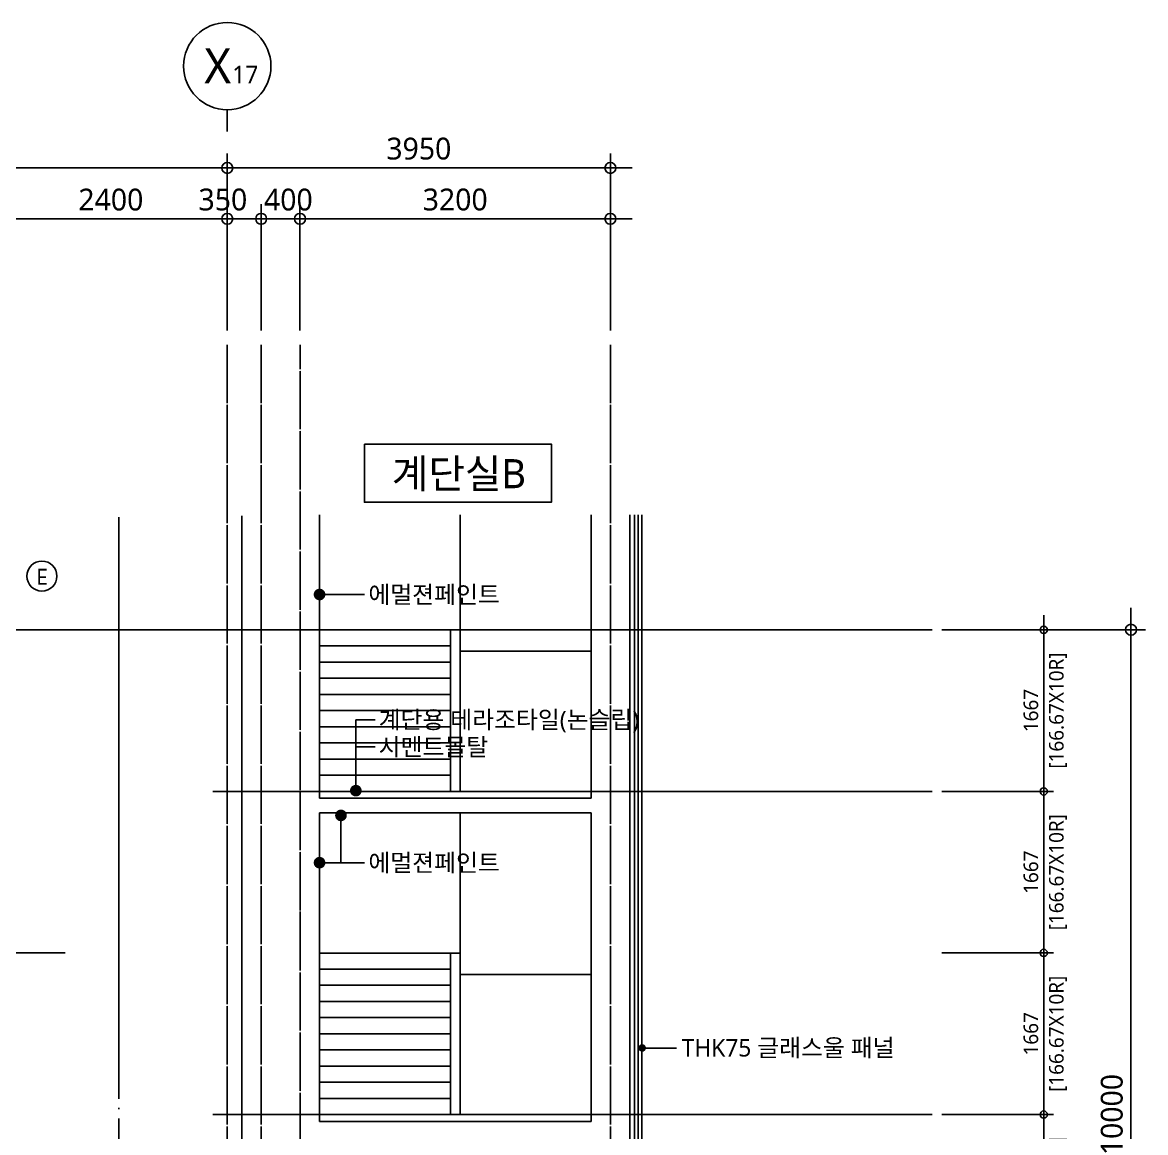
# Model space of a CAD drawing. Header units: millimetres. Extents: x 81033 to 452328, y -17390 to 42241.
# Drawn here: x 350820 to 362398, y 29159 to 40607 of the extents above; entities that cross this region are included whole.
import ezdxf
from ezdxf.enums import TextEntityAlignment as Align

# ---------------------------------------------------------------- set-up
doc = ezdxf.new("R2010")
doc.units = ezdxf.units.MM
doc.header["$LTSCALE"] = 100
doc.header["$MEASUREMENT"] = 0
doc.header["$PDSIZE"] = -10
doc.linetypes.add('CEN', pattern=[62, 60, -1, 0, -1])
doc.layers.get('0').update_dxf_attribs({"linetype": 'CONTINUOUS'})
doc.layers.get('Defpoints').update_dxf_attribs({"color": 171, "linetype": 'CONTINUOUS'})
for name, color, linetype in [('A-SYM', 7, 'CONTINUOUS'), ('CEN(ST)', 1, 'CEN'), ('CON', 2, 'CONTINUOUS'), ('FIN', 8, 'CONTINUOUS'), ('FIN(패널-T75 글라스울)', 6, 'CONTINUOUS'), ('INS', 251, 'BATTING'), ('LED', 7, 'CONTINUOUS'), ('NDIM', 7, 'CONTINUOUS'), ('SYM(AXIS)', 7, 'CONTINUOUS'), ('TEXT(AXIS)', 2, 'CONTINUOUS'), ('TEXT(MIN)', 7, 'CONTINUOUS'), ('TEXT(NOTE小)', 1, 'CONTINUOUS'), ('TEXT(실명)', 3, 'CONTINUOUS')]:
    doc.layers.add(name, color=color, linetype=linetype)
doc.styles.add('CGS', font='cgse', dxfattribs={"bigfont": 'cgs'})
doc.styles.add('나눔바른고딕', font='NanumBarunGothic.ttf')
doc.linetypes.add('BATTING', pattern='A,0.0001,-0.1,[134,ltypeshp.shx,S=0.1,R=0,X=-0.1,Y=0],-0.2,[134,ltypeshp.shx,S=0.1,R=180,X=0.1,Y=0],-0.1', length=0.4001)
doc.dimstyles.new('NDIM 1200', dxfattribs={"dimscale": 75, "dimtxt": 3, "dimasz": 1, "dimexe": 2, "dimexo": 2, "dimgap": 1, "dimtad": 1, "dimdec": 0, "dimdsep": 46, "dimtxsty": 'CGS', "dimblk": 'DOT0', "dimcen": 1, "dimdle": 8, "dimclrd": 256, "dimclre": 256, "dimclrt": 256, "dimadec": 0, "dimazin": 0, "dimtfac": 1, "dimtdec": 0, "dimtix": 1, "dimtmove": 2, "dimatfit": 3, "dimldrblk": 'DOT0', "dimfxl": 1, "dimtolj": 1, "dimtzin": 0, "dimlwd": -1, "dimlwe": -1, "dimarcsym": 0})

# ---------------------------------------------------------------- blocks, each defined once
blk = doc.blocks.new('DOT0')
blk.add_line((-3, 0), (3, 0))
at = {"color": 6}
blk.add_circle((0, 0), 0.75, dxfattribs=at)
blk = doc.blocks.new('*D1029')
at = {"layer": 'Defpoints', "color": 0, "ltscale": 0.4, "transparency": 16777216}
for p in [(360198, 31011), (360198, 29344), (361348, 29344)]:
    blk.add_point(p, dxfattribs=at)
at = {"layer": 'NDIM', "ltscale": 0.4, "transparency": 16777216}
for p, q in [((360298, 31011), (361448, 31011)), ((361348, 30961), (361348, 29394)), ((360298, 29344), (361448, 29344))]:
    blk.add_line(p, q, dxfattribs=at)
at = {"layer": 'NDIM', "ltscale": 0.4, "transparency": 16777216, "xscale": 50, "yscale": 50, "zscale": 50}
for p, rotation in [((361348, 31011), 90), ((361348, 29344), 270)]:
    blk.add_blockref('DOT0', p, dxfattribs=dict(at, rotation=rotation))
at = {"layer": 'NDIM', "ltscale": 0.4, "transparency": 16777216, "char_height": 150, "attachment_point": 5, "rotation": 90, "style": '나눔바른고딕'}
for s, insert in [('\\A1;[166.67X10R]', (361495, 30177)), ('\\A1;1667', (361217, 30177))]:
    blk.add_mtext(s, dxfattribs=dict(at, insert=insert))
blk = doc.blocks.new('*D1030')
at = {"layer": 'Defpoints', "color": 0, "ltscale": 0.4, "transparency": 16777216}
for p in [(360198, 34344), (360198, 32677), (361348, 32677)]:
    blk.add_point(p, dxfattribs=at)
at = {"layer": 'NDIM', "ltscale": 0.4, "transparency": 16777216}
for p, q in [((360298, 34344), (361448, 34344)), ((361348, 34294), (361348, 32727)), ((360298, 32677), (361448, 32677))]:
    blk.add_line(p, q, dxfattribs=at)
at = {"layer": 'NDIM', "ltscale": 0.4, "transparency": 16777216, "xscale": 50, "yscale": 50, "zscale": 50}
for p, rotation in [((361348, 34344), 90), ((361348, 32677), 270)]:
    blk.add_blockref('DOT0', p, dxfattribs=dict(at, rotation=rotation))
at = {"layer": 'NDIM', "ltscale": 0.4, "transparency": 16777216, "char_height": 150, "attachment_point": 5, "rotation": 90, "style": '나눔바른고딕'}
for s, insert in [('\\A1;[166.67X10R]', (361495, 33511)), ('\\A1;1667', (361217, 33511))]:
    blk.add_mtext(s, dxfattribs=dict(at, insert=insert))
blk = doc.blocks.new('*D1031')
at = {"layer": 'Defpoints', "color": 0, "ltscale": 0.4, "transparency": 16777216}
for p in [(360198, 32677), (361348, 32677), (360198, 31011)]:
    blk.add_point(p, dxfattribs=at)
at = {"layer": 'NDIM', "ltscale": 0.4, "transparency": 16777216}
for p, q in [((360298, 32677), (361448, 32677)), ((361348, 31061), (361348, 32627)), ((360298, 31011), (361448, 31011))]:
    blk.add_line(p, q, dxfattribs=at)
at = {"layer": 'NDIM', "ltscale": 0.4, "transparency": 16777216, "xscale": 50, "yscale": 50, "zscale": 50}
for p, rotation in [((361348, 32677), 90), ((361348, 31011), 270)]:
    blk.add_blockref('DOT0', p, dxfattribs=dict(at, rotation=rotation))
at = {"layer": 'NDIM', "ltscale": 0.4, "transparency": 16777216, "char_height": 150, "attachment_point": 5, "rotation": 90, "style": '나눔바른고딕'}
for s, insert in [('\\A1;[166.67X10R]', (361495, 31844)), ('\\A1;1667', (361217, 31844))]:
    blk.add_mtext(s, dxfattribs=dict(at, insert=insert))
blk = doc.blocks.new('*D1032')
at = {"layer": 'Defpoints', "color": 0, "ltscale": 0.4, "transparency": 16777216}
for p in [(360198, 29344), (361348, 29344), (360198, 27677)]:
    blk.add_point(p, dxfattribs=at)
at = {"layer": 'NDIM', "ltscale": 0.4, "transparency": 16777216}
for p, q in [((360298, 29344), (361448, 29344)), ((361348, 27727), (361348, 29294)), ((360298, 27677), (361448, 27677))]:
    blk.add_line(p, q, dxfattribs=at)
at = {"layer": 'NDIM', "ltscale": 0.4, "transparency": 16777216, "xscale": 50, "yscale": 50, "zscale": 50}
for p, rotation in [((361348, 29344), 90), ((361348, 27677), 270)]:
    blk.add_blockref('DOT0', p, dxfattribs=dict(at, rotation=rotation))
at = {"layer": 'NDIM', "ltscale": 0.4, "transparency": 16777216, "char_height": 150, "attachment_point": 5, "rotation": 90, "style": '나눔바른고딕'}
for s, insert in [('\\A1;[166.67X10R]', (361495, 28511)), ('\\A1;1667', (361217, 28511))]:
    blk.add_mtext(s, dxfattribs=dict(at, insert=insert))
blk = doc.blocks.new('*D1041')
at = {"layer": 'Defpoints', "color": 0, "ltscale": 0.4, "transparency": 16777216}
for p in [(360198, 34344), (360198, 24344), (362248, 24344)]:
    blk.add_point(p, dxfattribs=at)
at = {"layer": 'NDIM', "ltscale": 0.4, "transparency": 16777216}
for p, q in [((360348, 34344), (362398, 34344)), ((362248, 34269), (362248, 24419)), ((360348, 24344), (362398, 24344))]:
    blk.add_line(p, q, dxfattribs=at)
at = {"layer": 'NDIM', "ltscale": 0.4, "transparency": 16777216, "xscale": 75, "yscale": 75, "zscale": 75}
for p, rotation in [((362248, 34344), 90), ((362248, 24344), 270)]:
    blk.add_blockref('DOT0', p, dxfattribs=dict(at, rotation=rotation))
at = {"layer": 'NDIM', "ltscale": 0.4, "transparency": 16777216, "insert": (362051, 29344), "char_height": 225, "attachment_point": 5, "rotation": 90, "style": '나눔바른고딕'}
blk.add_mtext('\\A1;10000', dxfattribs=at)
blk = doc.blocks.new('*D1111')
at = {"layer": 'Defpoints', "color": 0, "ltscale": 0.4, "transparency": 16777216}
for p in [(352931, 39107), (341931, 37282), (352931, 37282)]:
    blk.add_point(p, dxfattribs=at)
at = {"layer": 'NDIM', "ltscale": 0.4, "transparency": 16777216}
for p, q in [((341931, 37432), (341931, 39257)), ((352931, 37432), (352931, 39257)), ((342006, 39107), (352856, 39107))]:
    blk.add_line(p, q, dxfattribs=at)
at = {"layer": 'NDIM', "ltscale": 0.4, "transparency": 16777216, "xscale": 75, "yscale": 75, "zscale": 75, "rotation": 180}
blk.add_blockref('DOT0', (341931, 39107), dxfattribs=at)
at = {"layer": 'NDIM', "ltscale": 0.4, "transparency": 16777216, "xscale": 75, "yscale": 75, "zscale": 75}
blk.add_blockref('DOT0', (352931, 39107), dxfattribs=at)
at = {"layer": 'NDIM', "ltscale": 0.4, "transparency": 16777216, "insert": (347431, 39304), "char_height": 225, "attachment_point": 5, "style": '나눔바른고딕'}
blk.add_mtext('\\A1;11000', dxfattribs=at)
blk = doc.blocks.new('*D1113')
at = {"layer": 'Defpoints', "color": 0, "ltscale": 0.4, "transparency": 16777216}
for p in [(350531, 38582), (350531, 37282), (352931, 37282)]:
    blk.add_point(p, dxfattribs=at)
at = {"layer": 'NDIM', "ltscale": 0.4, "transparency": 16777216}
for p, q in [((350531, 37432), (350531, 38732)), ((352931, 37432), (352931, 38732)), ((352856, 38582), (350606, 38582))]:
    blk.add_line(p, q, dxfattribs=at)
at = {"layer": 'NDIM', "ltscale": 0.4, "transparency": 16777216, "xscale": 75, "yscale": 75, "zscale": 75, "rotation": 180}
blk.add_blockref('DOT0', (350531, 38582), dxfattribs=at)
at = {"layer": 'NDIM', "ltscale": 0.4, "transparency": 16777216, "xscale": 75, "yscale": 75, "zscale": 75}
blk.add_blockref('DOT0', (352931, 38582), dxfattribs=at)
at = {"layer": 'NDIM', "ltscale": 0.4, "transparency": 16777216, "insert": (351731, 38779), "char_height": 225, "attachment_point": 5, "style": '나눔바른고딕'}
blk.add_mtext('\\A1;2400', dxfattribs=at)
blk = doc.blocks.new('*D1114')
at = {"layer": 'Defpoints', "color": 0, "ltscale": 0.4, "transparency": 16777216}
for p in [(352931, 38582), (352931, 37282), (353281, 37282)]:
    blk.add_point(p, dxfattribs=at)
at = {"layer": 'NDIM', "ltscale": 0.4, "transparency": 16777216}
for p, q in [((352931, 37432), (352931, 38732)), ((353281, 37432), (353281, 38732)), ((353206, 38582), (353006, 38582))]:
    blk.add_line(p, q, dxfattribs=at)
at = {"layer": 'NDIM', "ltscale": 0.4, "transparency": 16777216, "xscale": 75, "yscale": 75, "zscale": 75, "rotation": 180}
blk.add_blockref('DOT0', (352931, 38582), dxfattribs=at)
at = {"layer": 'NDIM', "ltscale": 0.4, "transparency": 16777216, "xscale": 75, "yscale": 75, "zscale": 75}
blk.add_blockref('DOT0', (353281, 38582), dxfattribs=at)
at = {"layer": 'NDIM', "ltscale": 0.4, "transparency": 16777216, "insert": (352886, 38780), "char_height": 225, "attachment_point": 5, "style": '나눔바른고딕'}
blk.add_mtext('\\A1;350', dxfattribs=at)
blk = doc.blocks.new('*D1115')
at = {"layer": 'Defpoints', "color": 0, "ltscale": 0.4, "transparency": 16777216}
for p in [(353281, 38582), (353281, 37282), (353681, 37282)]:
    blk.add_point(p, dxfattribs=at)
at = {"layer": 'NDIM', "ltscale": 0.4, "transparency": 16777216}
for p, q in [((353281, 37432), (353281, 38732)), ((353681, 37432), (353681, 38732)), ((353606, 38582), (353356, 38582))]:
    blk.add_line(p, q, dxfattribs=at)
at = {"layer": 'NDIM', "ltscale": 0.4, "transparency": 16777216, "xscale": 75, "yscale": 75, "zscale": 75, "rotation": 180}
blk.add_blockref('DOT0', (353281, 38582), dxfattribs=at)
at = {"layer": 'NDIM', "ltscale": 0.4, "transparency": 16777216, "xscale": 75, "yscale": 75, "zscale": 75}
blk.add_blockref('DOT0', (353681, 38582), dxfattribs=at)
at = {"layer": 'NDIM', "ltscale": 0.4, "transparency": 16777216, "insert": (353561, 38779), "char_height": 225, "attachment_point": 5, "style": '나눔바른고딕'}
blk.add_mtext('\\A1;400', dxfattribs=at)
blk = doc.blocks.new('*D1116')
at = {"layer": 'Defpoints', "color": 0, "ltscale": 0.4, "transparency": 16777216}
for p in [(353681, 38582), (353681, 37282), (356881, 37282)]:
    blk.add_point(p, dxfattribs=at)
at = {"layer": 'NDIM', "ltscale": 0.4, "transparency": 16777216}
for p, q in [((353681, 37432), (353681, 38732)), ((356881, 37432), (356881, 38732)), ((356806, 38582), (353756, 38582))]:
    blk.add_line(p, q, dxfattribs=at)
at = {"layer": 'NDIM', "ltscale": 0.4, "transparency": 16777216, "xscale": 75, "yscale": 75, "zscale": 75, "rotation": 180}
blk.add_blockref('DOT0', (353681, 38582), dxfattribs=at)
at = {"layer": 'NDIM', "ltscale": 0.4, "transparency": 16777216, "xscale": 75, "yscale": 75, "zscale": 75}
blk.add_blockref('DOT0', (356881, 38582), dxfattribs=at)
at = {"layer": 'NDIM', "ltscale": 0.4, "transparency": 16777216, "insert": (355281, 38780), "char_height": 225, "attachment_point": 5, "style": '나눔바른고딕'}
blk.add_mtext('\\A1;3200', dxfattribs=at)
blk = doc.blocks.new('A$C2F20087E')
at = {"layer": 'SYM(AXIS)'}
blk.add_line((600, 0), (600, 300), dxfattribs=at)
blk.add_circle((600, 900), 600, dxfattribs=at)
blk = doc.blocks.new('*D1117')
at = {"layer": 'Defpoints', "color": 0, "ltscale": 0.4, "transparency": 16777216}
for p in [(356881, 39107), (352931, 37282), (356881, 37282)]:
    blk.add_point(p, dxfattribs=at)
at = {"layer": 'NDIM', "ltscale": 0.4, "transparency": 16777216}
for p, q in [((352931, 37432), (352931, 39257)), ((356881, 37432), (356881, 39257)), ((353006, 39107), (356806, 39107))]:
    blk.add_line(p, q, dxfattribs=at)
at = {"layer": 'NDIM', "ltscale": 0.4, "transparency": 16777216, "xscale": 75, "yscale": 75, "zscale": 75, "rotation": 180}
blk.add_blockref('DOT0', (352931, 39107), dxfattribs=at)
at = {"layer": 'NDIM', "ltscale": 0.4, "transparency": 16777216, "xscale": 75, "yscale": 75, "zscale": 75}
blk.add_blockref('DOT0', (356881, 39107), dxfattribs=at)
at = {"layer": 'NDIM', "ltscale": 0.4, "transparency": 16777216, "insert": (354906, 39305), "char_height": 225, "attachment_point": 5, "style": '나눔바른고딕'}
blk.add_mtext('\\A1;3950', dxfattribs=at)
blk = doc.blocks.new('E')
at = {"layer": 'TEXT(NOTE小)'}
blk.add_circle((287, -86), 155, dxfattribs=at)
at = {"layer": 'TEXT(NOTE小)', "style": '나눔바른고딕'}
blk.add_text('E', height=165, dxfattribs=at).set_placement((288, -79), align=Align.MIDDLE_CENTER)

msp = doc.modelspace()

# ---------------------------------------------------------------- hatches: boundary and pattern name
at = {"layer": 'LED', "ltscale": 10000}
h = msp.add_hatch(color=256, dxfattribs=at)
h.dxf.hatch_style = 1
edge = h.paths.add_edge_path()
edge.add_arc((357208.8, 30031.2), 39.3, -180, 180)

# ---------------------------------------------------------------- linework, layer by layer
at = {"ltscale": 10000}
msp.add_lwpolyline([(354345.8, 36258.9), (356273.2, 36258.9), (356273.2, 35658.9), (354345.8, 35658.9)], close=True, dxfattribs=at)
at = {"layer": 'A-SYM', "const_width": 30}
msp.add_lwpolyline([(357210.2, 30043, -1), (357210.2, 30013, -1)], format="xyb", close=True, dxfattribs=at)
at = {"layer": 'A-SYM'}
msp.add_lwpolyline([(357210.2, 30028), (357562.3, 30028)], dxfattribs=at)
at = {"layer": 'CEN(ST)', "ltscale": 0.1}
for p, q in [((352931.1, 37282.2), (352931.1, 14343.9)), ((353281.1, 37282.2), (353281.1, -4515.5)), ((353681.1, -4515.5), (353681.1, 37282.2)), ((356881.1, 37282.2), (356881.1, -4515.5))]:
    msp.add_line(p, q, dxfattribs=at)
at = {"layer": 'CEN(ST)'}
for p, q in [((351813.6, 35505.4, 0), (351813.6, 1343.9)), ((360198, 34343.9), (336308.6, 34343.9)), ((360198, 32677.2), (352781, 32677.2)), ((351261.1, 31013.9), (344433.5, 31013.9)), ((360198, 29343.9), (352781, 29343.9))]:
    msp.add_line(p, q, dxfattribs=at)
at = {"layer": 'CON', "ltscale": 1000}
for p, q in [((353081.1, 1243.9), (353081.1, 35517.8)), ((356681.1, 35527.7), (356681.1, 32607.2)), ((356681.1, 32457.2), (356681.1, 29273.9))]:
    msp.add_line(p, q, dxfattribs=at)
at = {"layer": 'CON', "ltscale": 0.1}
msp.add_line((357081.1, 14343.9), (357081.1, 35527.7), dxfattribs=at)
at = {"layer": 'CON', "ltscale": 10000}
for p, q in [((353881.1, 32607.2), (356681.1, 32607.2)), ((353881.1, 32457.2), (356681.1, 32457.2)), ((353881.1, 29273.9), (356681.1, 29273.9))]:
    msp.add_line(p, q, dxfattribs=at)
at = {"layer": 'CON', "ltscale": 1000}
for points in [[(353881.1, 32607.2), (353881.1, 35527.7)], [(353881.1, 29273.9), (353881.1, 32457.2)]]:
    msp.add_lwpolyline(points, dxfattribs=at)
at = {"layer": 'FIN'}
for p, q in [((355331.1, 35527.7), (355331.1, 32677.2)), ((355331.1, 34343.8), (353881.1, 34343.8)), ((355231.1, 34343.8), (355231.1, 32677.2)), ((355231.1, 34177.2), (353881.1, 34177.2)), ((355331.1, 34123.8), (356681.1, 34123.8)), ((355231.1, 34010.5), (353881.1, 34010.5)), ((355231.1, 33843.8), (353881.1, 33843.8)), ((355231.1, 33677.2), (353881.1, 33677.2)), ((355231.1, 33510.5), (353881.1, 33510.5)), ((355231.1, 33343.8), (353881.1, 33343.8)), ((355231.1, 33177.2), (353881.1, 33177.2)), ((355231.1, 33010.5), (353881.1, 33010.5)), ((355231.1, 32843.8), (353881.1, 32843.8)), ((355331.1, 32457.2), (355331.1, 29343.9)), ((355331.1, 31010.5), (353881.1, 31010.5)), ((355231.1, 31010.5), (355231.1, 29343.9)), ((355231.1, 30843.9), (353881.1, 30843.9)), ((355331.1, 30790.5), (356681.1, 30790.5)), ((355231.1, 30677.2), (353881.1, 30677.2)), ((355231.1, 30510.5), (353881.1, 30510.5)), ((355231.1, 30343.9), (353881.1, 30343.9)), ((355231.1, 30177.2), (353881.1, 30177.2)), ((355231.1, 30010.5), (353881.1, 30010.5)), ((355231.1, 29843.9), (353881.1, 29843.9)), ((355231.1, 29677.2), (353881.1, 29677.2)), ((355231.1, 29510.5), (353881.1, 29510.5))]:
    msp.add_line(p, q, dxfattribs=at)
at = {"layer": 'FIN', "ltscale": 10000}
for p, q in [((353881.1, 32677.2), (356681.1, 32677.2)), ((353881.1, 29343.9), (356681.1, 29343.9))]:
    msp.add_line(p, q, dxfattribs=at)
at = {"layer": 'FIN(패널-T75 글라스울)', "ltscale": 10000}
for p, q in [((357131.1, 14343.9), (357131.1, 35527.7)), ((357206.1, 14343.9), (357206.1, 35527.7))]:
    msp.add_line(p, q, dxfattribs=at)
at = {"layer": 'INS', "ltscale": 0.9}
msp.add_line((357168.6, 14343.9), (357168.6, 35527.7), dxfattribs=at)
at = {"layer": 'NDIM', "ltscale": 10000}
msp.add_line((354456.9, 33136.5), (354256.9, 33136.5), dxfattribs=at)

# ---------------------------------------------------------------- block references
at = {"xscale": 0.75, "yscale": 0.75, "zscale": 0.75}
msp.add_blockref('A$C2F20087E', (352481.1, 39482.2), dxfattribs=at)
at = {"layer": 'CEN(ST)', "xscale": -1, "rotation": 180}
msp.add_blockref('E', (350733, 34811.6), dxfattribs=at)

# ---------------------------------------------------------------- texts
at = {"layer": 'TEXT(AXIS)', "style": '나눔바른고딕'}
for s, height, p in [('X', 360, (352832.4, 40160.2)), ('17', 180, (353116.8, 40070.2))]:
    msp.add_text(s, height=height, dxfattribs=at).set_placement(p, align=Align.MIDDLE)
at = {"layer": 'TEXT(MIN)', "style": '나눔바른고딕'}
for s, p in [('에멀젼페인트', (354386.2, 34707.6)), ('계단용 테라조타일(논슬립)', (354491.7, 33416.5)), ('시멘트몰탈', (354491.7, 33136.5)), ('에멀젼페인트', (354386.2, 31941.9)), ('THK75 글래스울 패널', (357616.2, 30033.1))]:
    msp.add_text(s, height=180, dxfattribs=at).set_placement(p, align=Align.MIDDLE_LEFT)
at = {"layer": 'TEXT(실명)', "style": '나눔바른고딕'}
msp.add_text('계단실B', height=300, dxfattribs=at).set_placement((355319.6, 35957.2), align=Align.MIDDLE)

# ---------------------------------------------------------------- dimensions: what is measured, and where the dimension line sits
at = {"layer": 'NDIM', "ltscale": 0.4}
for base, p1, p2, picture, middle in [((352931.1, 39107.2), (341931.1, 37282.2), (352931.1, 37282.2), '*D1111', (347431.1, 39304.4)), ((356881.1, 39107.2), (352931.1, 37282.2), (356881.1, 37282.2), '*D1117', (354906.1, 39304.5))]:
    dim = msp.add_linear_dim(base=base, p1=p1, p2=p2, dimstyle='NDIM 1200', override={"dimtxsty": '나눔바른고딕'}, dxfattribs=at)
    dim.commit()
    dim.dimension.update_dxf_attribs({"geometry": picture, "text_midpoint": middle})
for base, p1, p2, angle, picture, middle in [((350531.1, 38582.2), (352931.1, 37282.2), (350531.1, 37282.2), 180, '*D1113', (351731.1, 38779.4)), ((353681.1, 38582.2), (356881.1, 37282.2), (353681.1, 37282.2), 180, '*D1116', (355281.1, 38779.5)), ((362248, 24343.9), (360198, 34343.9), (360198, 24343.9), 270, '*D1041', (362050.8, 29343.9))]:
    dim = msp.add_linear_dim(base=base, p1=p1, p2=p2, angle=angle, dimstyle='NDIM 1200', override={"dimtxsty": '나눔바른고딕'}, dxfattribs=at)
    dim.commit()
    dim.dimension.update_dxf_attribs({"geometry": picture, "text_midpoint": middle})
for base, p1, p2, picture, middle in [((352931.1, 38582.2), (353281.1, 37282.2), (352931.1, 37282.2), '*D1114', (352885.7, 38779.5)), ((353281.1, 38582.2), (353681.1, 37282.2), (353281.1, 37282.2), '*D1115', (353561.3, 38779.4))]:
    dim = msp.add_linear_dim(base=base, p1=p1, p2=p2, angle=180, dimstyle='NDIM 1200', override={"dimtxsty": '나눔바른고딕'}, dxfattribs=at)
    dim.commit()
    dim.dimension.update_dxf_attribs({"geometry": picture, "text_midpoint": middle, "dimtype": 160})
for base, p1, p2, angle, picture, middle in [((361348, 32677.2), (360198, 34343.9), (360198, 32677.2), 270, '*D1030', (361348, 33510.5)), ((361348, 32677.2), (360198, 31010.5), (360198, 32677.2), 90, '*D1031', (361348, 31843.9)), ((361348, 29343.9), (360198, 31010.5), (360198, 29343.9), 270, '*D1029', (361348, 30177.2)), ((361348, 29343.9), (360198, 27677.2), (360198, 29343.9), 90, '*D1032', (361348, 28510.5))]:
    dim = msp.add_linear_dim(base=base, p1=p1, p2=p2, angle=angle, text='<>\\X[166.67X10R]', dimstyle='NDIM 1200', override={"dimscale": 50, "dimtxsty": '나눔바른고딕'}, dxfattribs=at)
    dim.commit()
    dim.dimension.update_dxf_attribs({"geometry": picture, "text_midpoint": middle})

# ---------------------------------------------------------------- leaders
at = {"layer": 'NDIM', "ltscale": 10000}
for points in [[(353882.6, 34707.6), (354346.6, 34707.6), (354028.3, 34707.6)], [(354256.9, 32684.7), (354256.9, 33416.5), (354456.9, 33416.5)], [(354103.4, 32429.3), (354103.4, 31941.9), (354310.4, 31941.9)], [(353882.6, 31941.9), (354346.6, 31941.9), (354028.3, 31941.9)]]:
    msp.add_leader(points, dimstyle='NDIM 1200', override={"dimscale": 120, "dimasz": 1, "dimgap": 1, "dimtad": 0, "dimldrblk": 'Dot'}, dxfattribs=at)

doc.saveas('drawing.dxf')
